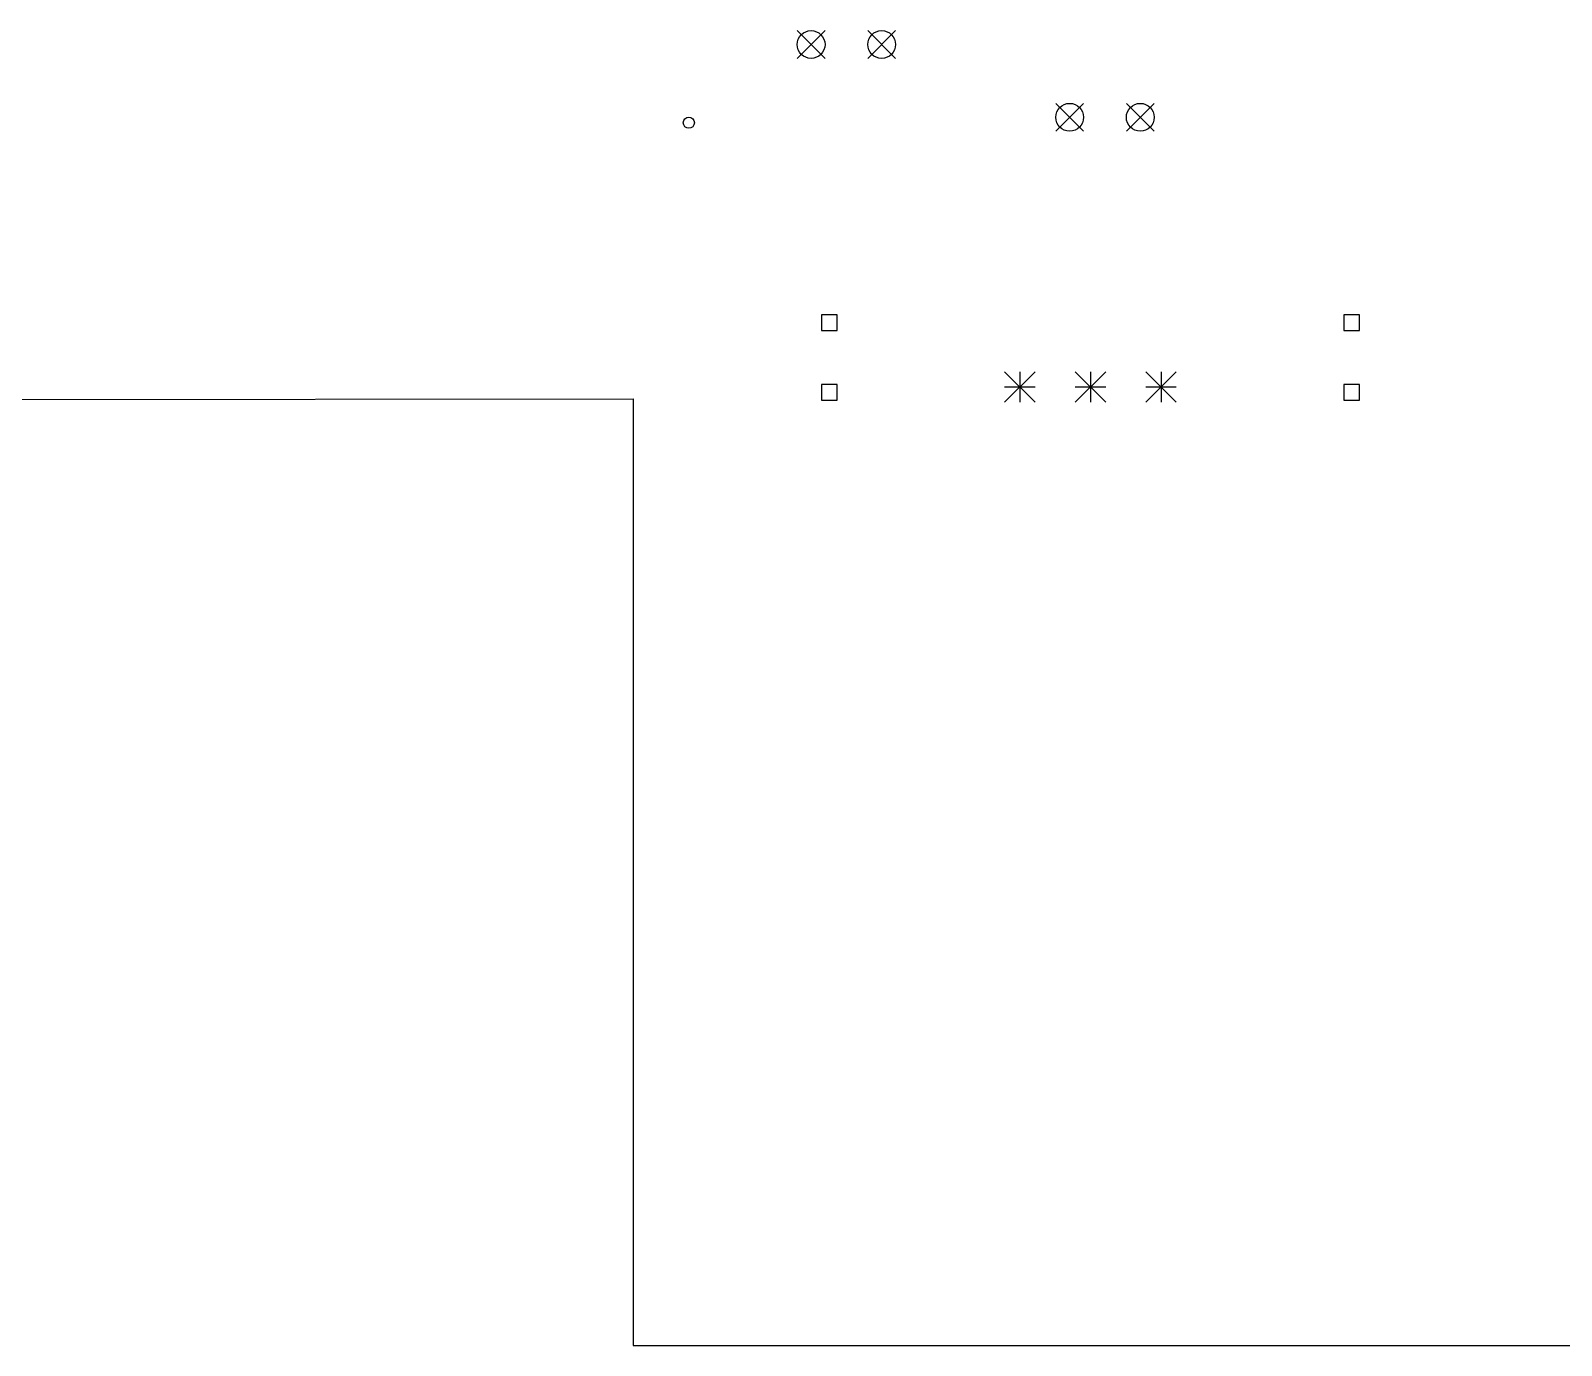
# Model space of a CAD drawing. Extents: x 56 to 278, y -164 to -19.
# Drawn here: x 111.3 to 166.4, y -140 to -92.7 of the extents above; entities that cross this region are included whole.
import ezdxf

# ---------------------------------------------------------------- set-up
doc = ezdxf.new("R2010")
doc.units = 0
doc.layers.add('BLACK', color=7, linetype='CONTINUOUS')

msp = doc.modelspace()

# ---------------------------------------------------------------- linework, layer by layer
at = {"layer": 'BLACK', "linetype": 'CONTINUOUS'}
for p, q in [((138.902, -92.684), (139.902, -93.684)), ((139.902, -92.684), (138.902, -93.684)), ((141.442, -92.684), (142.442, -93.684)), ((142.442, -92.684), (141.442, -93.684)), ((148.21, -95.302), (149.21, -96.302)), ((149.21, -95.302), (148.21, -96.302)), ((150.75, -95.302), (151.75, -96.302)), ((151.75, -95.302), (150.75, -96.302)), ((140.343, -102.914), (139.777, -102.914)), ((139.777, -102.914), (139.777, -103.48)), ((140.343, -103.48), (140.343, -102.914)), ((159.139, -102.914), (158.573, -102.914)), ((158.573, -102.914), (158.573, -103.48)), ((159.139, -103.48), (159.139, -102.914)), ((139.777, -103.48), (140.343, -103.48)), ((158.573, -103.48), (159.139, -103.48)), ((146.368, -104.958), (147.468, -106.058)), ((147.468, -104.958), (146.368, -106.058)), ((146.918, -104.958), (146.918, -106.058)), ((148.908, -104.958), (150.008, -106.058)), ((150.008, -104.958), (148.908, -106.058)), ((149.458, -104.958), (149.458, -106.058)), ((151.448, -104.958), (152.548, -106.058)), ((152.548, -104.958), (151.448, -106.058)), ((151.998, -104.958), (151.998, -106.058)), ((140.343, -105.414), (139.777, -105.414)), ((139.777, -105.414), (139.777, -105.98)), ((140.343, -105.98), (140.343, -105.414)), ((146.368, -105.508), (147.468, -105.508)), ((148.908, -105.508), (150.008, -105.508)), ((151.448, -105.508), (152.548, -105.508)), ((159.139, -105.414), (158.573, -105.414)), ((158.573, -105.414), (158.573, -105.98)), ((159.139, -105.98), (159.139, -105.414)), ((57, -106), (133, -105.934)), ((133, -105.934), (133, -140)), ((139.777, -105.98), (140.343, -105.98)), ((158.573, -105.98), (159.139, -105.98)), ((133, -140), (202.5, -140))]:
    msp.add_line(p, q, dxfattribs=at)
at = {"layer": 'BLACK'}
for centre, radius in [((139.402, -93.184), 0.5), ((141.942, -93.184), 0.5), ((148.71, -95.802), 0.5), ((151.25, -95.802), 0.5), ((135, -96), 0.2)]:
    msp.add_circle(centre, radius, dxfattribs=at)

doc.saveas('drawing.dxf')
